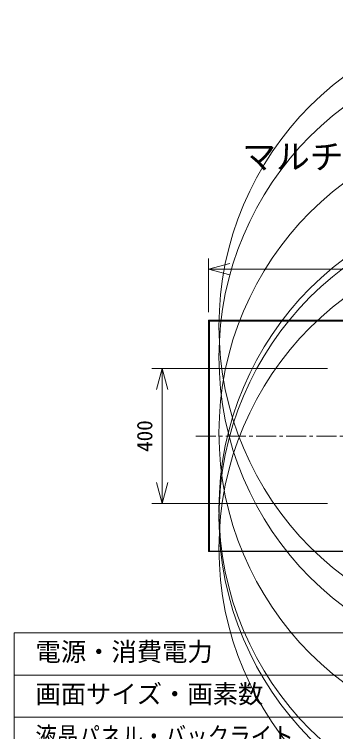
# Model space of a CAD drawing. Units: millimetres, scale not verified. Extents: x -62 to 111, y -56 to 73.
# Drawn here: x -62.5 to -24.4, y -13.2 to 71.7 of the extents above; entities that cross this region are included whole.
import ezdxf
from ezdxf.enums import TextEntityAlignment as Align

# ---------------------------------------------------------------- set-up
doc = ezdxf.new("R2010")
doc.units = ezdxf.units.MM
doc.header["$LTSCALE"] = 0.125
doc.linetypes.add('USER1', pattern=[28.575, 19.05, -3.175, 3.175, -3.175])
for name, color, linetype, lineweight in [('0-0_0', 7, 'Continuous', 18), ('0-3_WAKU', 1, 'Continuous', 18), ('0-5_SUNPO', 3, 'Continuous', 18), ('0-6_GAIKEI', 1, 'Continuous', 18)]:
    doc.layers.add(name, color=color, linetype=linetype, lineweight=lineweight)
doc.layers.add('0-2_MOJI1', color=7, linetype='Continuous')
doc.styles.add('ＭＳ ゴシック', font='')
doc.styles.get('ＭＳ ゴシック').set_extended_font_data('MS Gothic')

# ---------------------------------------------------------------- blocks, each defined once
blk = doc.blocks.new('_Open30')
at = {"layer": '0-0_0'}
blk.add_line((0, 0), (-1, 0), dxfattribs=at)
blk.add_lwpolyline([(-1, 0.26795), (0, 0), (-1, -0.26795)], dxfattribs=at)
blk = doc.blocks.new('D2')
at = {"layer": '0-5_SUNPO'}
for p, q in [((39.0861, 343.2872), (18.2714, 343.2872)), ((19.5214, 340.7872), (19.5214, 329.7872)), ((39.0861, 327.2872), (18.2714, 327.2872))]:
    blk.add_line(p, q, dxfattribs=at)
at = {"layer": '0-5_SUNPO', "xscale": 2.5, "yscale": 2.5}
for p, rotation in [((19.5214, 343.2872), 90), ((19.5214, 327.2872), 270)]:
    blk.add_blockref('_Open30', p, dxfattribs=dict(at, rotation=rotation))
at = {"layer": '0-5_SUNPO', "color": 7, "style": 'ＭＳ ゴシック'}
blk.add_text('400', height=1.833, rotation=90, dxfattribs=at).set_placement((18.8964, 333.4122), align=Align.BOTTOM_LEFT)
blk = doc.blocks.new('D3')
at = {"layer": '0-5_SUNPO'}
for p, q in [((25.0113, 349.9532), (25.0113, 356.2836)), ((73.5473, 349.9532), (73.5473, 356.2836)), ((27.5113, 355.0336), (71.0473, 355.0336))]:
    blk.add_line(p, q, dxfattribs=at)
at = {"layer": '0-5_SUNPO', "xscale": 2.5, "yscale": 2.5, "rotation": 180}
blk.add_blockref('_Open30', (25.0113, 355.0336), dxfattribs=at)
at = {"layer": '0-5_SUNPO', "xscale": 2.5, "yscale": 2.5}
blk.add_blockref('_Open30', (73.5473, 355.0336), dxfattribs=at)
at = {"layer": '0-5_SUNPO', "color": 7, "style": 'ＭＳ ゴシック'}
blk.add_text('1213.4', height=1.833, dxfattribs=at).set_placement((45.5293, 355.6586), align=Align.BOTTOM_LEFT)

msp = doc.modelspace()

# ---------------------------------------------------------------- linework, layer by layer
at = {"layer": '0-3_WAKU', "color": 4}
for p, q in [((-62.4907, -56.4985), (-62.4907, -1.4985)), ((-62.4907, -1.4985), (62.5093, -1.4985))]:
    msp.add_line(p, q, dxfattribs=at)
at = {"layer": '0-3_WAKU'}
for p, q in [((62.5093, -6.4985), (-62.4907, -6.4985)), ((62.5093, -11.4985), (-62.4907, -11.4985))]:
    msp.add_line(p, q, dxfattribs=at)
at = {"layer": '0-6_GAIKEI', "color": 7}
for p, q in [((-39.4794, 8.1666), (-39.4794, 35.4568)), ((-39.4394, 35.4946), (9.0166, 35.4946)), ((-39.4814, 34.5768), (-39.4794, 34.5768)), ((9.0166, 8.1266), (-39.4394, 8.1266))]:
    msp.add_line(p, q, dxfattribs=at)
at = {"layer": '0-6_GAIKEI'}
for p, q in [((-39.4654, 35.4546), (-39.4794, 35.4546)), ((-39.4654, 35.4546), (-39.4654, 8.1666)), ((-39.4394, 35.4946), (-39.4394, 35.4806)), ((9.0166, 35.4806), (-39.4394, 35.4806)), ((-39.3894, 35.3926), (-39.3894, 8.1846)), ((-39.3854, 35.3926), (-39.3894, 35.3926)), ((-39.3814, 35.3966), (-39.3814, 8.1806)), ((-39.3814, 35.3966), (9.0026, 35.3966)), ((8.9986, 35.4046), (-39.3774, 35.4046)), ((-39.3774, 35.4006), (-39.3774, 35.4046)), ((8.9986, 35.4006), (-39.3774, 35.4006)), ((-39.4794, 8.1666), (-39.4654, 8.1666)), ((-39.4394, 8.1406), (9.0166, 8.1406)), ((-39.4394, 8.1406), (-39.4394, 8.1266)), ((-39.3814, 8.1806), (9.0026, 8.1806)), ((-39.3774, 8.1766), (-39.3774, 8.1726)), ((-39.3774, 8.1766), (8.9986, 8.1766)), ((-39.3774, 8.1726), (8.9986, 8.1726))]:
    msp.add_line(p, q, dxfattribs=at)
at = {"layer": '0-6_GAIKEI', "color": 9, "linetype": 'USER1'}
msp.add_line((-41.0071, 21.7886), (10.558, 21.7886), dxfattribs=at)
at = {"layer": '0-6_GAIKEI'}
msp.add_lwpolyline([(-39.3854, 35.3926), (-39.3854, 8.1846), (-39.3894, 8.1846)], dxfattribs=at)
for centre, radius in [((-1.3195, 34.7498), 36.9375), ((-1.3195, 31.1583), 36.9375), ((-1.3195, 22.1698), 36.9375), ((-1.3195, 13.1698), 36.9375), ((-1.3195, 12.1298), 36.9375), ((-1.3195, 8.5218), 36.9375), ((-39.439, 35.4524), 0.0283), ((-39.4395, 35.4546), 0.0259), ((-39.4401, 35.456), 0.0245), ((-39.4372, 8.167), 0.0282), ((-39.4393, 8.1667), 0.0261)]:
    msp.add_circle(centre, radius, dxfattribs=at)
at = {"layer": '0-6_GAIKEI', "color": 7}
for centre, start, end in [((-39.4394, 35.4546), 90, 180), ((-39.4394, 8.1666), 180, 270)]:
    msp.add_arc(centre, 0.04, start, end, dxfattribs=at)
at = {"layer": '0-6_GAIKEI'}
for centre, radius, start, end in [((-39.3774, 35.3926), 0.012, 89.99999, 180.00002), ((-39.3774, 35.3926), 0.008, 90, 180), ((-39.3774, 8.1846), 0.012, 179.99997, 270.00003), ((-39.3774, 8.1846), 0.008, 180, 270)]:
    msp.add_arc(centre, radius, start, end, dxfattribs=at)

# ---------------------------------------------------------------- block references
at = {"layer": '0-5_SUNPO'}
for name in ['D3', 'D2']:
    msp.add_blockref(name, (-64.4907, -313.4985), dxfattribs=at)

# ---------------------------------------------------------------- texts
at = {"layer": '0-2_MOJI1', "style": 'ＭＳ ゴシック'}
for s, height, p in [('マルチスクリーン対応ディスプレイ', 2.933, (-35.4907, 52.5015)), ('電源・消費電力', 2.199, (-59.9907, -5.4985)), ('画面サイズ・画素数', 2.199, (-59.9907, -10.4985))]:
    msp.add_text(s, height=height, dxfattribs=at).set_placement(p, align=Align.BOTTOM_LEFT)
at = {"layer": '0-2_MOJI1', "style": 'ＭＳ ゴシック', "width": 0.85}
msp.add_text('液晶パネル・バックライト', height=2.199, dxfattribs=at).set_placement((-59.9907, -15.4985), align=Align.BOTTOM_LEFT)

doc.saveas('drawing.dxf')
